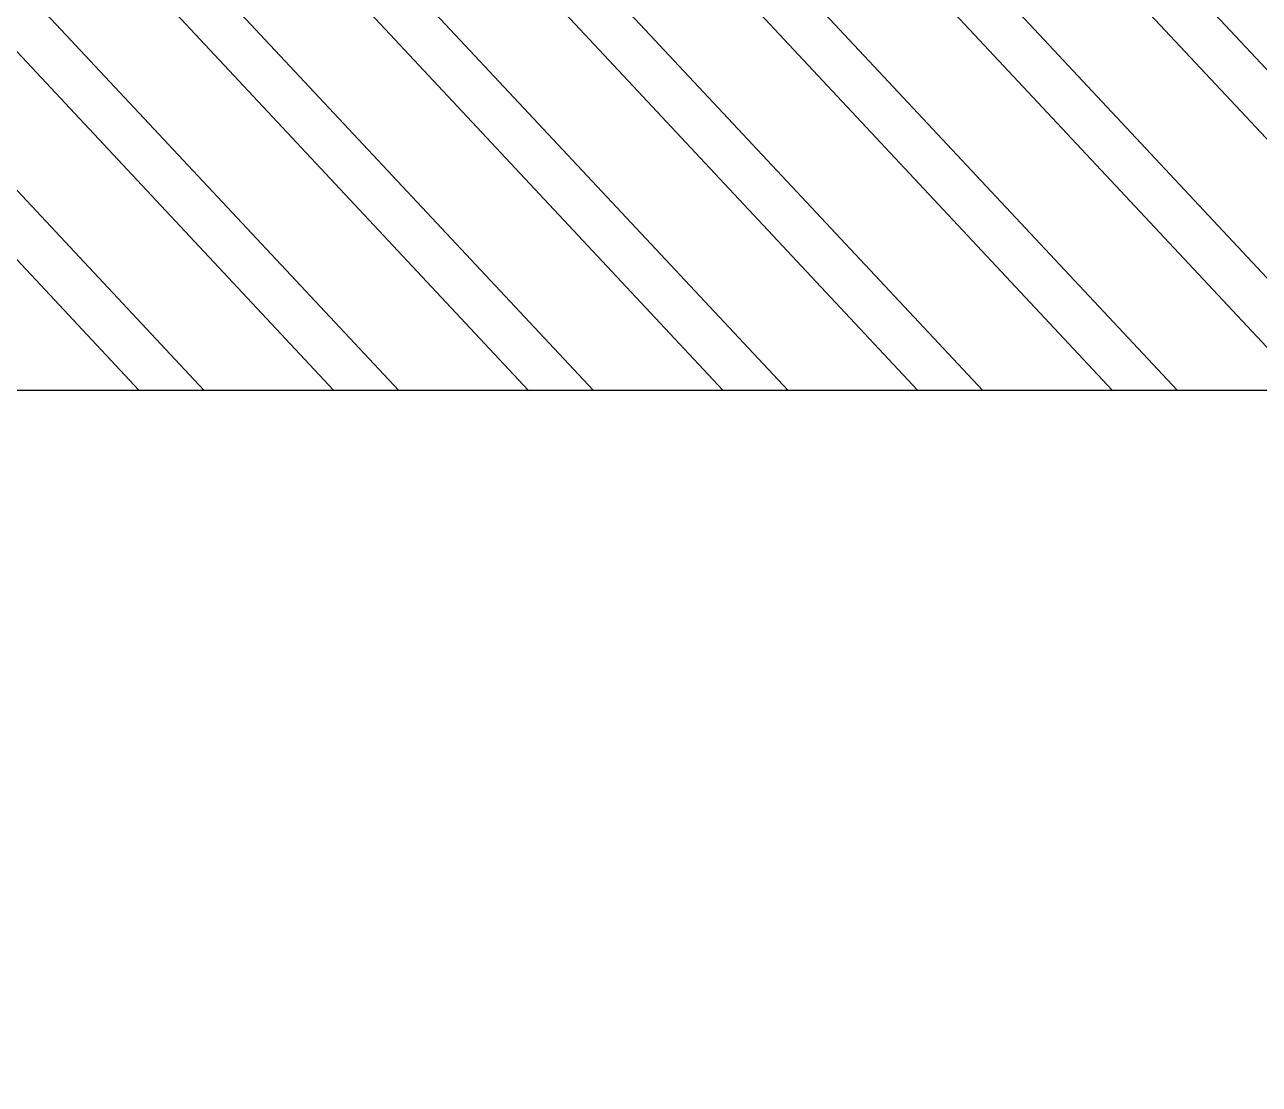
# Model space of a CAD drawing. Header units: feet. Extents: x 2461056 to 2478143, y -6057756 to -6049880.
# Drawn here: x 2474054 to 2474777, y -6057756 to -6057136 of the extents above; entities that cross this region are included whole.
import ezdxf

# ---------------------------------------------------------------- set-up
doc = ezdxf.new("R2010")
doc.units = ezdxf.units.FT
doc.header["$LTSCALE"] = 33
doc.header["$MEASUREMENT"] = 0
doc.layers.add('A-WALL', color=1, linetype='Continuous')
doc.layers.add('LENS_DIMENSION', color=193, linetype='Continuous', lineweight=0)
doc.layers.add('LN-HATCH', color=251, linetype='Continuous', lineweight=0)

# ---------------------------------------------------------------- blocks, each defined once
blk = doc.blocks.new('A$Cf23987e7')
at = {"layer": 'LN-HATCH'}
h = blk.add_hatch(dxfattribs=at)
h.set_pattern_fill('ANSI32', color=256, scale=222, angle=268.1105192815815)
h.set_pattern_definition([(313.1105192815815, (-2880332.710925836, 5458971.062385189), (60.77556509153959, 56.89370077437428), []), (313.1105192815815, (-2880334.004880607, 5458931.839296633), (60.77556509153959, 56.89370077437428), [])])
h.paths.add_polyline_path([(-1296.800000000745, 7240.399999999441), (1776.599999999627, 7240.399999999441), (2589.399999999442, 4802), (1282, 4802), (1282, 4675), (2631.733333333396, 4675), (2894.199999999255, 3887.599999999628), (-230, 3887.599999999628), (-230, 230), (-2160.400000000373, 230), (-2160.400000000373, -74.79999999981374), (-4344.799999999813, -176.4000000003725), (-4344.799999999813, -406.4000000003725), (-1930.400000000372, -294.3509743027389), (-1930.400000000372, -9.313226e-10), (0, 0), (0, 3657.599999999628), (3238.60617522709, 3657.599999999628), (1967.672841893509, 7470.399999999441), (-1296.800000000745, 7470.399999999441), (-13412.60000000056, 7470.399999999441), (-13412.60000000056, 7240.399999999441)])
at = {"layer": 'A-WALL'}
blk.add_line((-1930.400000000372, -9.313226e-10), (0, 0), dxfattribs=at)

msp = doc.modelspace()

# ---------------------------------------------------------------- block references
at = {"layer": 'LENS_DIMENSION'}
msp.add_blockref('A$Cf23987e7', (2474904.629294595, -6057349.952598648), dxfattribs=at)

doc.saveas('drawing.dxf')
